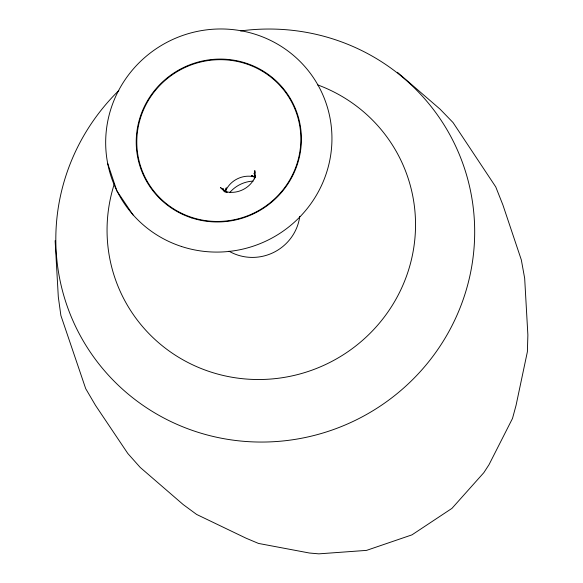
<?xml version="1.0" encoding="UTF-8"?>
<svg xmlns="http://www.w3.org/2000/svg" width="583" height="583" viewBox="0 0 583 583"><rect width="100%" height="100%" fill="white"/><g stroke="black" fill="none" stroke-linecap="round" stroke-linejoin="round"><path stroke-width="0.87" d="M225.417 191.953L226.291 187.813L225.329 191.042M254.363 178.959L255.062 175.636L254.778 170.571L255.055 173.173M254.756 178.209L255.5 175.789C251.156 188.185 236.64 195.32 224.171 191.202L226.517 192.099M225.264 191.851C229.615 180.285 243.3 173.552 255.121 177.159M229.673 192.66C235.364 185.809 244.219 181.451 253.124 181.124M254.458 176.715L251.339 175.49L255.15 177.327M227.334 192.259L224.273 190.787L220.432 187.471L224.812 191.698M397.395 72.277L440.063 109.152L453.049 122.561L495.754 186.91L502.91 204.976L521.333 259.916L524.671 278.31L527.877 334.999L527.389 351.724L516.064 405.309L512.493 418.463L489.028 464.658L483.817 472.682L451.956 508.369L411.955 534.866L366.547 550.381L318.828 553.85L309.413 553.019L258.48 543.429L246.004 538.167L196.631 514.446L183.2 504.565L140.233 467.442L127.823 453.508L95.517 405.396L85.694 388.642L60.88 315.49L58.307 296.958L55.123 240.67M224.943 191.567L222.968 188.622L224.557 191.858M133.062 214.989L116.892 190.896L107.666 163.386M254.888 174.929L254.101 173.304L254.946 175.826M317.429 84.797A154.91 151.412 -26 0 1 406.14 277.129A154.91 151.412 -26 0 1 211.432 372.216A154.91 151.412 -26 0 1 114.29 184.009M299.779 216.337A47.143 46.079 -26 0 1 228.981 251.171M240.568 30.943A210.339 205.588 -26 0 1 471.042 270.228A210.339 205.588 -26 0 1 166.381 419.323A210.339 205.588 -26 0 1 118.823 90.525M191.698 217.379A82.392 80.534 -26 0 0 299.443 124.135A82.392 80.534 -26 0 0 165.346 80.184A82.392 80.534 -26 0 0 191.698 217.379M191.494 217.853A82.946 81.073 -26 0 0 299.968 123.982A82.946 81.073 -26 0 0 164.967 79.74A82.946 81.073 -26 0 0 191.494 217.853M181.393 246.456A113.627 111.062 -26 0 0 329.985 117.868A113.627 111.062 -26 0 0 145.05 57.258A113.627 111.062 -26 0 0 181.393 246.456"/></g></svg>
